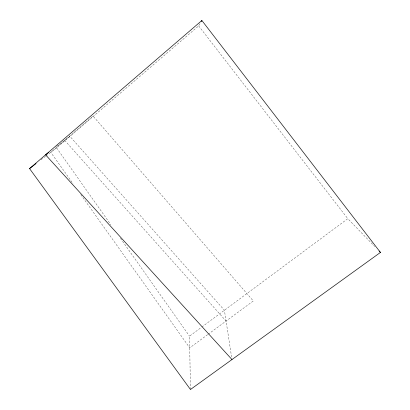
<?xml version="1.0" encoding="UTF-8"?>
<svg xmlns="http://www.w3.org/2000/svg" width="410" height="410" viewBox="0 0 410 410"><rect width="100%" height="100%" fill="white"/><g stroke="black" fill="none" stroke-linecap="round" stroke-linejoin="round"><path stroke-width="0.31" stroke-dasharray="2.05 1.54" d="M46.069 155.913L56.575 147.851L198.665 25.892L200.598 22.658M41.067 159.756L45.566 156.297M56.744 146.37L69.936 136.386L224.413 310.267L231.788 358.284M190.465 389.5L189.517 336.169L201.32 327.411M201.833 327.026L347.808 218.679L374.709 246.502M207.644 334.652L189.727 347.87L80.765 194.56M208.157 334.273L253.308 300.966L93.034 116.02L50.748 152.325L72.98 183.613M64.683 140.358L226.074 321.056M198.665 25.892L347.808 218.679M56.575 147.851L110.859 224.747M120.463 238.348L189.517 336.169"/><path stroke-width="0.61" d="M201.243 21.576L201.884 20.5L380.444 252.432L190.465 389.5L29.556 168.587L201.884 20.5M29.556 168.587L36.059 163.595M48.626 152.515L45.582 154.821L231.978 359.549M379.122 251.063L380.444 252.432"/></g></svg>
